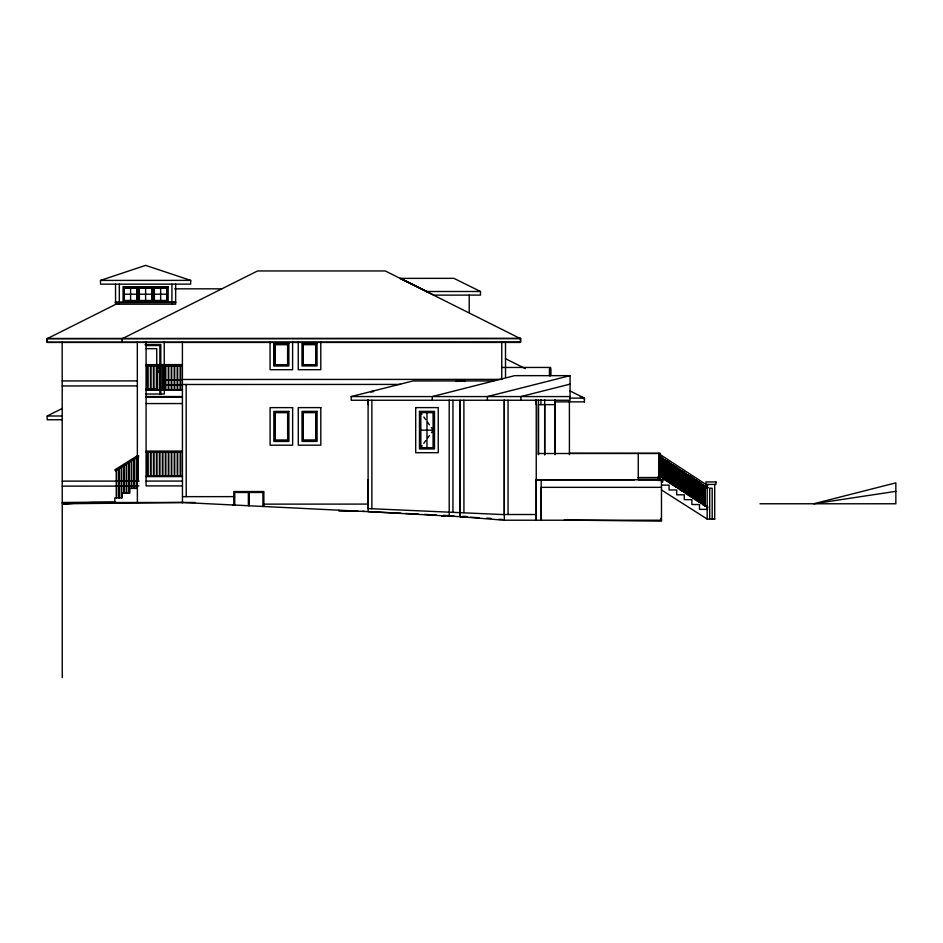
<?xml version="1.0" encoding="UTF-8"?>
<svg xmlns="http://www.w3.org/2000/svg" width="943" height="943" viewBox="0 0 943 943"><rect width="100%" height="100%" fill="white"/><g stroke="black" fill="none" stroke-linecap="round" stroke-linejoin="round"><path stroke-width="1.41" d="M368.112 400.044L368.112 508.572L504.305 514.619L504.305 400.056L504.305 520.218L661.491 520.218M420.708 447.689L420.708 412.621L433.238 412.621L433.238 447.689L420.708 447.689L422.169 445.65M426.967 447.689L426.967 412.621M449.198 400.032L449.198 516.08M460.16 512.426L460.16 400.245L460.172 516.681L504.305 520.218M536.237 400.009L536.237 520.218L536.237 479.775L634.509 479.775M544.689 404.63L544.689 454.726L544.689 399.62M549.451 375.821L549.451 368.689L550.594 368.689L550.606 375.821L550.594 367.452L501.759 367.464M555.026 400.009L555.038 454.738L555.026 399.62M661.479 487.342L541.223 487.342L541.223 520.218L541.211 479.775M707.156 487.531L707.521 485.468L659.711 454.278M706.79 484.985L707.156 485.798M659.452 456.848L659.711 456.459M707.521 485.468L706.531 486.034M707.156 487.401L706.531 487.932L706.531 485.504M423.843 443.304L425.717 440.676M427.603 438.047L429.478 435.418M431.411 432.707L433.238 430.161L431.352 427.533M156.738 373.947L159.874 369.762L156.738 365.578M122.295 342.439L122.295 338.69L257.545 270.959L385.286 270.959L520.536 338.69L520.536 342.439L47.15 342.439L47.15 338.69L116.578 303.917M62.214 419.753L47.185 419.765L47.174 416.004L62.203 408.484M115.352 302.679L175.657 302.562M100.512 280.413L145.587 265.372L190.675 280.377L190.675 284.138L100.512 284.173L100.512 280.413L190.675 280.377M432.295 400.245L432.295 396.567L514.63 375.656L570.055 375.656L570.055 400.245L351.209 400.245L351.209 396.567L412.94 380.948L493.719 380.948M570.055 375.656L487.401 396.567L487.401 400.245M570.055 384.131L520.901 396.567L520.901 400.245M895.85 491.338L813.668 503.774L895.85 482.863L895.85 503.774L759.975 503.774M373.511 391.31L370.599 391.663L373.522 391.663M456.011 381.467L460.75 380.948M62.179 342.238L62.238 503.786L92.296 502.525L195.177 502.478M79.412 503.067L62.238 503.786L182.459 502.489L400.999 513.251M584.424 401.871L555.026 401.883M62.238 502.489L115.565 501.971M661.479 489.971L707.191 519.074L707.179 484.454M659.723 480.553L659.711 453.465L538.418 453.512M174.703 288.829L221.853 288.829M426.542 291.505L480.494 291.493L480.494 295.1L433.839 295.124L399.997 278.374L453.948 278.35L480.494 291.493M124.335 294.228L136.853 294.216M139.364 294.216L151.882 294.216M154.393 294.216L166.911 294.216M115.352 302.066L175.657 301.949M47.15 338.69L520.536 338.69M145.057 344.584L160.805 344.572L160.817 394.009M145.894 345.527L159.862 345.515L159.886 394.009M146.153 348.651L156.738 348.651L156.75 388.728L146.177 388.728M146.094 364.623L182.412 364.611M146.094 365.884L182.412 365.872M182.412 379.487L502.289 379.369M164.259 379.958L182.412 379.946M62.191 380.937L137.336 380.901M182.423 384.496L400.563 384.414M164.259 384.968L182.423 384.956M62.191 385.946L137.336 385.911M146.106 389.671L182.423 389.659M146.106 390.143L182.423 390.131M145.917 394.009L164.259 394.009L164.247 342.191M146.106 396.555L182.423 396.543M351.209 396.567L570.055 396.567M146.071 397.309L182.423 397.298M569.725 398.123L584.424 398.123L584.424 401.907M146.071 403.569L182.423 403.557M47.174 416.004L62.203 415.993M420.708 430.161L433.238 430.161M146.13 451.096L182.447 451.084M146.13 452.345L182.447 452.334M569.419 453.277L660.359 453.347L660.371 454.726M138.739 455.752L137.324 455.752L114.822 469.838L115.494 470.899L138.032 456.801L138.032 455.752M137.324 457.013L138.739 457.001M660.866 457.909L661.491 457.909M662.67 459.088L663.294 459.076M664.567 460.325L665.204 460.325M666.477 461.575L667.102 461.575M668.387 462.813L669.011 462.813M670.296 464.062L670.921 464.062M672.206 465.3L672.83 465.3M674.104 466.549L674.74 466.549M676.013 467.787L676.638 467.787M677.923 469.036L678.547 469.036M679.832 470.274L680.457 470.274M681.742 471.524L682.367 471.524M683.64 472.761L684.264 472.761M685.549 474.011L686.174 474.011M687.459 475.26L688.084 475.26M146.141 476.144L182.459 476.121M146.141 476.604L182.459 476.592M689.368 476.498L689.993 476.498M660.878 476.899L661.503 476.899M638.258 477.582L658.862 477.571M638.305 477.677L659.357 477.665M691.266 477.747L691.903 477.747M662.67 478.077L663.294 478.077M693.176 478.985L693.8 478.985M664.579 479.315L665.204 479.315M536.237 479.775L662.729 479.763L662.729 482.144L661.467 482.144L661.479 479.763L638.93 479.775M695.085 480.235L695.71 480.235M661.467 480.423L662.729 480.423M137.336 480.8L138.821 480.8M666.489 480.565L667.114 480.565M62.226 481.119L137.336 481.095M146.094 481.083L182.459 481.071M137.336 481.272L138.821 481.272M696.995 481.472L697.62 481.472M668.398 481.802L669.023 481.802M698.904 482.722L699.529 482.722M670.296 483.052L670.933 483.052M700.802 483.959L701.439 483.959M672.206 484.289L672.83 484.289M661.467 485.126L669.082 485.115L669.082 489.971L676.685 489.971L676.685 494.816L684.288 494.816L684.288 499.672L691.891 499.672L691.891 504.517L699.494 504.517L699.494 509.373L707.097 509.373M702.712 485.209L703.337 485.209M674.115 485.539L674.74 485.539M137.336 485.904L138.821 485.904M182.459 485.893L146.094 485.904L146.082 342.203M62.238 486.128L137.372 486.105M704.621 486.447L705.246 486.447M676.025 486.777L676.65 486.777M706.531 487.118L707.156 487.154M677.934 488.026L678.559 488.026M137.372 488.415L129.863 488.415L129.863 493.118L122.342 493.118L122.354 497.81L114.834 497.821L114.834 502.513M679.832 489.276L680.457 489.264M681.742 490.513L682.367 490.513M683.651 491.763L684.276 491.763M685.561 493L686.186 493M687.471 494.25L688.095 494.25M689.368 495.488L689.993 495.488M182.459 496.655L233.805 496.631M691.278 496.737L691.903 496.737M693.188 497.975L693.812 497.975M695.097 499.224L695.722 499.224M696.995 500.462L697.631 500.462M698.904 501.711L699.529 501.711M700.814 502.949L701.439 502.949M263.863 504.14L368.112 504.092M702.724 504.199L703.348 504.199M232.556 504.953L233.805 504.953L233.805 491.551L263.863 491.539L263.863 506.497M704.633 505.448L705.258 505.448M706.531 506.933L707.156 506.933L706.531 506.532M706.531 509.185L707.816 509.055M357.798 511.118L339.009 511.13L339.009 510.198M362.489 511.354L364.363 511.354M504.305 514.513L536.237 514.513M441.548 516.045L445.296 516.045M713.768 519.074L714.711 519.074L714.7 484.443M707.109 519.074L714.711 519.074M498.529 519.393L502.289 519.393M638.258 479.775L638.258 453.477M564.197 520.053L661.491 521.149L661.467 479.645M405.407 513.464L418.609 514.112M424.48 514.406L436.232 514.984M443.564 515.349L453.842 515.856M462.648 516.281L467.056 516.505M467.728 517.106L368.112 511.625L368.112 479.775M470.64 517.259L479.374 517.742M486.647 518.143L491.02 518.379M460.349 380.948L465.099 381.467M580.263 396.755L584.424 398.123L584.424 399.478M400.728 278.374L426.99 291.505M505.507 358.705L525.239 368.56M569.949 390.897L584.424 398.123M659.711 456.577L707.816 487.979M659.723 475.413L707.816 506.815M659.723 476.156L707.816 507.558M707.156 507.688L706.755 507.417M420.708 412.621L421.91 414.295M423.843 417.006L425.717 419.635M427.603 422.264L429.478 424.892M712.201 519.074L712.189 488.203L709.69 488.203L709.702 519.074M660.831 518.332L660.831 519.086M660.371 457.037L660.371 480.423M658.851 453.465L658.862 479.763M658.697 453.465L658.697 479.763M658.65 476.722L658.65 480.423M657.99 476.84L658.002 480.553M569.395 401.317L569.419 454.75M555.038 454.043L555.026 404.63L538.418 404.63L538.441 454.726L538.418 399.62M505.507 341.79L505.519 377.023M501.747 342.073L501.759 379.369M469.225 295.112L469.225 312.64M463.885 400.245L463.932 512.615M460.16 479.775L460.172 516.681M320.785 342.132L320.797 369.691L298.259 369.703L298.247 342.144M292.613 342.144L292.613 369.703L270.075 369.703L270.063 342.156M262.932 506.45L262.92 492.482L249.306 492.482L249.306 505.778M248.374 505.731L248.363 492.482L234.748 492.494L234.748 505.059M186.172 384.496L186.219 496.655M182.4 341.602L182.459 502.843M180.655 365.872L180.667 389.659M180.691 452.334L180.691 476.121M180.184 365.872L180.196 389.659M180.219 452.334L180.231 476.121M177.685 365.872L177.685 389.659M177.708 452.334L177.72 476.132M177.213 365.872L177.213 389.659M177.237 452.334L177.249 476.132M175.657 284.138L175.657 304.176L115.553 304.2L115.541 284.161M174.703 365.872L174.714 389.659M174.738 452.334L174.75 476.132M174.231 365.872L174.243 389.659M174.266 452.334L174.278 476.132M171.921 284.138L171.921 304.176M171.732 365.872L171.744 389.659M171.767 452.334L171.767 476.132M171.261 365.872L171.272 389.659M171.296 452.334L171.308 476.132M168.762 365.872L168.762 389.671M168.785 452.334L168.797 476.132M168.29 365.872L168.29 389.671M168.314 452.334L168.326 476.132M165.779 365.872L165.791 389.671M165.815 452.334L165.827 476.132M165.308 365.872L165.32 389.671M165.343 452.334L165.355 476.132M162.809 365.872L162.821 389.671M162.844 452.334L162.844 476.132M162.337 365.872L162.349 389.671M162.373 452.334L162.385 476.132M160.652 287.957L160.652 300.475M159.862 452.334L159.874 476.132M159.367 365.872L159.379 389.671M159.402 452.345L159.402 476.132M156.856 365.872L156.868 389.671M156.892 452.345L156.903 476.132M156.385 365.872L156.397 389.671M156.42 452.345L156.432 476.132M153.886 365.872L153.898 389.671M153.921 452.345L153.921 476.132M153.414 365.872L153.426 389.671M153.45 452.345L153.461 476.132M153.131 286.707L153.143 301.725M150.915 365.884L150.915 389.671M150.939 452.345L150.951 476.132M150.444 365.884L150.456 389.671M150.479 452.345L150.479 476.132M147.933 365.884L147.945 389.671M147.968 452.345L147.98 476.132M147.462 365.884L147.473 389.671M147.497 452.345L147.509 476.132M145.623 287.957L145.623 300.475M138.102 286.707L138.114 301.736M138.032 457.001L138.043 480.8M137.796 457.001L137.808 480.8M137.324 342.203L137.383 502.501M136.735 457.603L136.747 488.415M136.263 457.897L136.275 488.415M134.236 459.17L134.248 488.415M133.765 459.465L133.776 488.415M131.725 460.738L131.737 488.415M131.254 461.033L131.266 488.415M130.594 287.957L130.594 300.487M129.226 462.306L129.238 493.118M128.755 462.6L128.767 493.118M126.716 463.873L126.727 493.118M126.256 464.168L126.256 493.118M124.217 465.441L124.228 493.118M123.745 465.736L123.757 493.118M122.295 338.454L122.295 342.215M121.718 467.009L121.73 497.81M121.246 467.304L121.258 497.81M119.313 284.161L119.325 304.2M119.207 468.577L119.219 497.821M118.735 468.86L118.747 497.821M116.708 470.133L116.72 497.821M116.237 470.427L116.248 497.821M540.928 399.62L540.928 404.63M536.237 399.62L536.237 404.63M508.065 400.245L508.065 514.513M452.958 400.245L452.958 512.426M371.872 400.245L371.872 508.749M368.112 399.62L368.112 404.63M62.238 504.811L62.238 677.628M415.698 407.612L415.698 452.699L438.247 452.699L438.247 407.612L415.698 407.612M419.458 411.372L419.458 448.939L434.487 448.939L434.487 411.372L419.458 411.372M420.401 412.315L420.401 448.008L433.544 448.008L433.544 412.315L420.401 412.315M168.16 286.696L123.073 286.707L123.085 301.736L168.16 301.725L168.16 286.696M137.159 287.65L124.016 287.65L124.016 300.805L137.171 300.793L137.159 287.65M152.188 287.639L139.045 287.65L139.045 300.793L152.2 300.793L152.188 287.639M167.217 287.639L154.074 287.639L154.074 300.793L167.229 300.782L167.217 287.639M136.853 287.957L124.335 287.969L124.335 300.487L136.853 300.487L136.853 287.957M151.882 287.957L139.352 287.957L139.364 300.487L151.882 300.475L151.882 287.957M166.911 287.945L154.381 287.957L154.393 300.475L166.911 300.475L166.911 287.945M520.536 338.301L47.15 338.49L47.15 342.238L520.536 342.061L520.536 338.301M288.853 343.405L273.824 343.405L273.835 365.955L288.864 365.943L288.853 343.405M317.025 343.393L301.996 343.393L302.008 365.943L317.037 365.931L317.025 343.393M288.263 343.983L274.413 343.995L274.413 365.365L288.275 365.354L288.263 343.983M287.91 344.336L274.767 344.348L274.767 365.012L287.921 365L287.91 344.336M316.094 344.336L302.939 344.336L302.951 365L316.094 365L316.094 344.336M287.603 344.655L275.073 344.655L275.085 364.693L287.603 364.693L287.603 344.655M315.775 344.643L303.257 344.643L303.257 364.682L315.787 364.682L315.775 344.643M292.636 407.624L270.087 407.635L270.111 445.202L292.648 445.19L292.636 407.624M320.809 407.612L298.271 407.624L298.283 445.19L320.82 445.179L320.809 407.612M288.876 411.384L273.847 411.384L273.859 441.442L288.888 441.43L288.876 411.384M317.06 411.372L302.031 411.372L302.043 441.43L317.06 441.43L317.06 411.372M287.933 412.315L274.79 412.327L274.802 440.499L287.945 440.499L287.933 412.315M316.117 412.303L302.962 412.315L302.974 440.487L316.129 440.487L316.117 412.303M287.627 412.633L275.097 412.633L275.108 440.192L287.639 440.181L287.627 412.633M315.799 412.621L303.281 412.621L303.292 440.181L315.811 440.169L315.799 412.621M661.491 457.331L660.866 457.331L660.878 477.476L661.503 477.476L661.491 457.331M663.294 458.51L662.67 458.51L662.67 478.655L663.294 478.655L663.294 458.51M665.204 459.748L664.567 459.748L664.579 479.893L665.204 479.893L665.204 459.748M667.102 460.997L666.477 460.997L666.489 481.142L667.114 481.142L667.102 460.997M669.011 462.235L668.387 462.235L668.398 482.38L669.023 482.38L669.011 462.235M670.921 463.484L670.296 463.484L670.296 483.629L670.933 483.629L670.921 463.484M672.83 464.722L672.206 464.722L672.206 484.867L672.83 484.867L672.83 464.722M674.74 465.972L674.104 465.972L674.115 486.116L674.74 486.116L674.74 465.972M676.638 467.209L676.013 467.209L676.025 487.354L676.65 487.354L676.638 467.209M678.547 468.459L677.923 468.459L677.934 488.604L678.559 488.604L678.547 468.459M680.457 469.697L679.832 469.697L679.832 489.841L680.469 489.841L680.457 469.697M682.367 470.946L681.742 470.946L681.742 491.091L682.367 491.091L682.367 470.946M684.264 472.195L683.64 472.195L683.651 492.329L684.276 492.329L684.264 472.195M686.174 473.433L685.549 473.433L685.561 493.578L686.186 493.578L686.174 473.433M688.084 474.683L687.459 474.683L687.471 494.827L688.095 494.827L688.084 474.683M689.993 475.92L689.368 475.92L689.368 496.065L689.993 496.065L689.993 475.92M691.903 477.17L691.266 477.17L691.278 497.315L691.903 497.315L691.903 477.17M693.8 478.407L693.176 478.407L693.188 498.552L693.812 498.552L693.8 478.407M695.71 479.657L695.085 479.657L695.097 499.802L695.722 499.802L695.71 479.657M697.62 480.895L696.995 480.895L696.995 501.039L697.631 501.039L697.62 480.895M715.949 481.944L705.93 481.944L705.93 484.454L715.949 484.443L715.949 481.944M699.529 482.144L698.904 482.144L698.904 502.289L699.529 502.289L699.529 482.144M701.427 483.382L700.802 483.382L700.814 503.527L701.439 503.527L701.427 483.382M703.337 484.631L702.712 484.631L702.724 504.776L703.348 504.776L703.337 484.631M705.246 485.869L704.621 485.869L704.633 506.014L705.258 506.014L705.246 485.869M707.816 487.566L707.179 487.566L707.816 487.614"/></g></svg>
